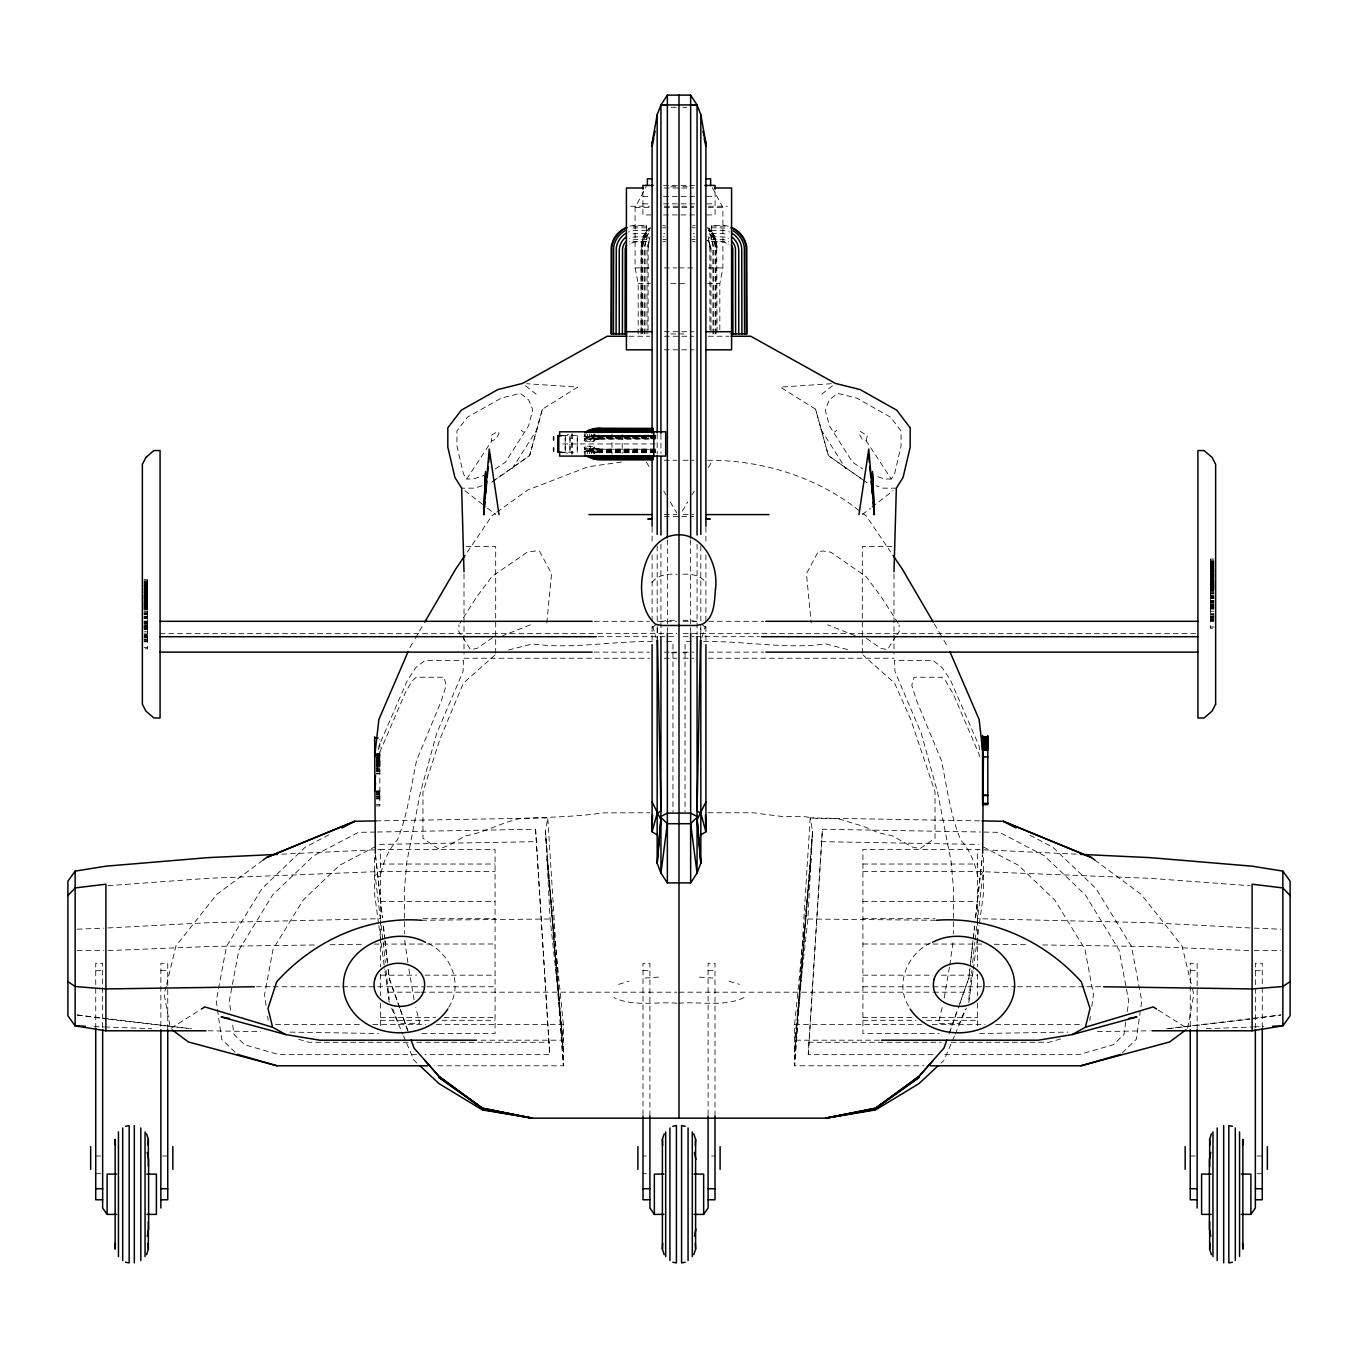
<?xml version="1.0" encoding="UTF-8"?>
<svg xmlns="http://www.w3.org/2000/svg" width="1358" height="1358" viewBox="0 0 1358 1358"><rect width="100%" height="100%" fill="white"/><g stroke="black" fill="none" stroke-linecap="round" stroke-linejoin="round"><path stroke-width="0.75" stroke-dasharray="5 3.75" d="M559.768 452.265L577.252 452.265L577.252 435.612L559.768 435.612M700.524 638.175L700.745 627.651M641.265 247.546A22.882 11.441 90 0 1 649.65 228.551A22.882 11.441 -90 0 0 641.265 247.546L641.163 333.932M648.241 229.519L650.21 227.855A24.682 12.341 90 0 0 642.69 247.292L642.589 333.932M648.156 247.292A24.682 12.341 90 0 1 649.718 238.227A24.682 12.341 -90 0 0 648.156 247.292L648.055 333.932M879.39 1040.194L794.634 1040.194L807.891 918.993L812.542 831.537L810.2 817.906L982.021 820.911M810.2 817.906L794.634 1065.792L924.017 1065.792M932.997 1054.657L808.265 1054.657L822.422 829.246L980.544 832.013M808.265 1054.657L822.422 829.246M972.651 962.618L974.806 942.129M794.634 1024.577L810.981 859.122L794.634 1052.161L812.542 831.537L794.634 1065.792L794.634 1024.577L921.607 1024.577M546.816 622.932L551.552 573.687L539.771 551.688L535.069 550.992L527.142 552.231L491.952 576.556L476.624 597.028L459.87 623.288M968.797 999.42L971.972 970.155M969.714 969.799L968.797 978.779L969.968 968.254M970.647 961.464L972.956 940.653M973.194 938.582L974.586 926.088M975.502 917.753L982.445 855.319M970.206 966.149L973.024 940.89M973.262 938.785L974.671 926.156M975.621 917.736L982.666 854.589M376.879 763.569L378.016 753.622M378.441 749.769L378.882 746.034L407.451 680.222L416.023 667.355L424.952 660.429L463.553 660.429L463.027 671.633L436.631 733.558L420.284 792.936L406.823 862.007L404.565 887.962L404.667 933.948M377.083 769.341L378.882 754.352L405.889 691.46L412.306 680.901L416.261 677.235L444.015 677.235L446.222 685.332L441.146 701.356L416.634 760.378C410.948 786.961 407.723 815.004 397.3 840.025C387.981 850.261 382.82 863.213 380.257 876.674L378.152 876.674L374.621 870.953L380.919 923.304M975.061 940.025L976.826 925.392M977.081 923.304L983.379 871.021L979.848 876.674L977.743 876.674C975.18 863.213 970.019 850.261 960.7 840.025C950.277 815.004 947.052 786.961 941.366 760.378L916.854 701.356L911.778 685.332L913.985 677.235L941.739 677.235L945.694 680.901L953.316 694.125L979.118 754.352L979.576 758.104M968.797 1002.543L973.007 971.31M973.279 969.239L979.169 925.511M979.457 923.423L983.379 894.277L983.379 855.676M1089.812 1020.35L1090.372 1016.395M1091.781 1006.499L1093.462 994.616L1084.923 949.14L1054.843 900.099L1018.466 865.301L982.106 846.306M1125.765 1021.98L1123.983 1034.49L1113.373 1044.726L1078.88 1054.657L941.45 1054.657M1127.242 1011.557L1128.719 1001.135L1119.111 950.023L1085.331 894.922L1044.455 855.829L999.505 832.352L982.649 832.047M949.446 967.151L943.895 999.861M949.751 965.08L953.333 940.296M375.979 820.911L547.8 817.906L545.458 831.537L550.109 918.993L563.366 1040.194L478.61 1040.194M719.825 329.722L719.825 283.483L722.914 267.916L722.914 207.587L711.847 186.742M942.163 1007.534L938.276 1023.355L959.444 1023.355L965.182 1009.249M166.151 986.332L164.182 994.412L170.446 1028.583L199.643 1010.165M166.644 984.312L175.963 945.932L216.805 894.379L263.197 860.038M542.402 409.182L529.637 455.541L490.951 482.735L529.637 455.541L542.402 409.182L577.608 387.132L526.615 383.703M642.317 240.485L642.707 239.144M701.95 637.513L705.345 626.378M949.514 1032.742L957.78 1009.334M958.476 1007.381L968.797 978.116L958.171 1008.077M948.97 1034.049L957.458 1010.08M591.29 435.85L585.06 437.649L584.517 440.841L591.579 441.74L594.515 440.841L595.364 438.634L599.167 438.04L655.252 438.006M584.653 438.023L584.517 440.841M584.11 440.213L586.656 438.227L594.414 437.021A42.353 21.168 0 0 1 600.423 436.801L655.252 436.801M594.923 440.213L594.991 438.889M954.436 1035.984L944.014 1060.259L941.077 1063.008M955.234 1034.117L966.404 1008.094M448.666 1007.33C463.638 984.822 450.873 953.706 427.346 942.995M638.175 333.932L638.175 283.483L635.086 267.916L635.086 207.587L646.153 186.742M409.861 647.596L414.105 640.314M415.175 638.498L423.679 623.933M682.259 511.1L687.708 502.019M692.054 494.753L694.244 491.121M708.384 467.525L712.729 460.26M866.234 440.909L867.304 435.612L860.327 431.488L858.952 433.304L861.974 439.058L866.234 440.909L891.306 479.034L894.566 473.84L901.05 446.154L901.05 430.91L890.559 417.178L856.694 398.115L837.614 393.362L829.348 399.88L825.206 409.844L829.399 425.784L852.552 462.246L862.653 468.917M512.102 468.799L537.055 429.468M584.517 447.037L584.653 449.871L584.517 447.037L589.525 446.018L594.515 447.037L595.704 449.379L600.796 449.888M584.11 447.682L589.525 449.328L594.923 447.682M495.347 468.917L505.448 462.246L528.601 425.784L532.794 409.844L528.652 399.88L520.386 393.362L501.306 398.115L467.441 417.178L456.95 430.91L456.95 446.154L463.434 473.84L466.694 479.034L491.766 440.909L496.026 439.058L499.048 433.304L497.673 431.488L490.696 435.612L491.766 440.909M467.305 552.027L491.952 515.751L495.347 513.307M895.822 636.274L887.487 649.701L880.68 648.275L865.402 637.649M896.891 634.797L899.115 631.759L899.115 624.969M1122.132 1052.976L1136.306 1039.311L1141.755 1000.914L1131.52 946.441L1095.991 888.505L1052.773 847.171L1028.923 834.695M652.095 582.446C657.866 574.74 668.136 573.602 677.065 574.281M584.246 438.634L594.261 436.325A43.388 21.694 0 0 1 600.406 436.105L655.252 436.105M594.566 439.5L596.315 438.889M652.095 627.939L655.897 624.561M494.94 655.031L463.434 683.091L440.026 738.922L422.966 791.884L422.966 838.192L437.887 848.58C448.31 847.307 456.594 840.33 465.896 835.781C484.925 832.522 501.764 822.303 520.742 818.416C548.14 817.176 575.809 816.888 603.19 812.882L649.922 812.763M821.845 394.176L832.437 385.825M834.542 432.014L836.8 430.231M862.313 514.597L870.41 508.299M872.04 507.043L893.106 490.679M497.045 512.085L527.617 490.068L588.116 466.779L623.594 461.737M930.654 942.995C907.127 953.706 894.362 984.822 909.334 1007.33M492.598 637.649L477.32 648.275L470.513 649.701L462.178 636.274M329.077 834.695L305.227 847.171L262.009 888.505L226.48 946.441L216.245 1000.914L221.694 1039.311L235.868 1052.976M375.894 846.306L339.534 865.301L303.157 900.099L273.077 949.14L264.538 994.616L266.219 1006.499M586.826 436.852L584.517 439.585M594.991 439.228L593.344 441.384M743.98 997.604C724.001 1007.246 700.27 1001.338 679 1003.206M530.316 624.85L502.783 635.731M585.739 437.293L594.414 435.765A42.353 21.168 0 0 1 600.423 435.545L655.252 435.545M593.904 439.686L597.843 438.99M486.928 474.451L473.263 479.034L466.694 479.034M481.954 485.74L474.757 488.167L461.652 488.167M508.503 650.007L532.37 643.93C573.11 649.548 613.646 640.603 654.505 641.638M618.654 984.363L628.89 981.223M1060.632 1038.955L1049.106 1042.265L949.819 1042.265M660.939 621.879L667.355 620.317L677.065 620.317M692.444 226.005L695.177 225.377M662.823 241.877L665.556 241.249M585.688 439.041L594.515 439.585M558.783 436.359L568.544 434.543M592.58 435.646L587.895 436.886L587.454 438.685M1252.11 1018.958L1280.815 1015.003M663.349 236.903L664.3 236.784M1166.522 1028.787L1280.781 1014.986M591.511 435.765L655.252 435.154M1168.678 1028.617L1250.022 1019.196M107.978 885.705L208.097 878.32L380.529 871.496L495.076 871.496M645.05 978.049L658.613 977.115M831.385 383.703L780.392 387.132L815.598 409.182L828.363 455.541L867.049 482.735L828.363 455.541L815.598 409.182M599.048 438.6L592.275 439.924L591.579 441.74M597.164 439.058L598.742 438.94M708.078 812.763L753.435 812.797L781.41 816.43L802.391 816.328L818.399 818.738L837.258 818.416L863.756 826.513L878.524 832.793L892.104 835.781L912.814 847.222L920.113 848.58L935.034 838.192L935.034 791.884L910.777 719.604L894.566 683.091L863.06 655.031M107.978 927.938L208.097 922.71L380.529 918.687L380.529 849.514L495.076 849.514L495.076 1033.557L418.705 1033.557M281.7 854.165L380.529 849.514M77.185 929.195L103.836 928.142M107.978 950.6L208.097 946.526L315.345 944.947M599.846 438.566L591.002 439.686L589.525 441.859M598.284 438.99L599.676 438.906M1206.227 1028.702L1253.315 1026.954M1254.164 1026.92L1263.874 1026.563M375.351 832.047L358.495 832.352L313.545 855.829L272.669 894.922L238.889 950.023L229.281 1001.135L230.758 1011.557M377.456 832.013L535.578 829.246L549.735 1054.657L425.003 1054.657M379.527 844.404L537.14 841.654M330.062 944.744L363.706 944.251M374.214 944.082L495.076 943.997M979.576 1033.523L1067.897 1032.114M1097.332 1031.639L1149.903 1030.79M599.15 438.719L655.252 438.566M599.438 438.957L655.252 438.889M421.642 920.283L550.109 918.993M1254.164 950.685L1280.815 950.566M671.242 107.299L677.065 107.299M682.887 107.299L686.758 107.299M663.536 185.452L694.464 185.452M670.784 186.742L679 186.742M683.108 186.742L687.216 186.742M664.283 187.998L693.717 187.998M642.911 196.554L651.161 196.554M663.536 196.554L694.464 196.554M706.839 196.554L715.089 196.554M642.911 203.836L651.161 203.836M663.536 203.836L694.464 203.836M706.839 203.836L715.089 203.836M630.621 206.246L649.548 206.246M664.283 206.246L693.717 206.246M708.452 206.246L727.379 206.246M635.086 207.587L649.718 207.587M664.368 207.587L693.632 207.587M708.282 207.587L722.914 207.587M651.161 214.92L642.911 214.92L642.911 187.302M663.536 214.92L694.464 214.92M706.839 214.92L715.089 214.92L715.089 187.302M646.663 226.005L633.083 226.209A24.682 24.682 0 0 0 629.925 226.82M711.337 226.005L724.917 226.209A24.682 24.682 0 0 1 728.075 226.82M646.663 227.804L633.32 227.974A22.882 22.882 0 0 0 630.401 228.551M662.602 227.804L666.116 227.804M691.884 227.804L695.398 227.804M711.337 227.804L724.68 227.974A22.882 22.882 0 0 1 727.599 228.551M646.663 230.47L633.66 230.639A20.2 20.2 0 0 0 628.584 231.997M711.337 230.47L724.34 230.639A20.2 20.2 0 0 1 729.416 231.997M646.663 233.627L636.291 233.627A17.043 17.043 0 0 0 629.789 234.917M711.337 233.627L721.709 233.627A17.043 17.043 0 0 1 728.211 234.917M646.663 236.784L634.492 236.903A13.869 13.869 0 0 0 629.382 238.635M711.337 236.784L723.508 236.903A13.869 13.869 0 0 1 728.618 238.635M646.663 239.466L634.831 239.568A11.187 11.187 0 0 0 629.501 241.775M662.789 239.466L666.184 239.466M691.816 239.466L695.211 239.466M711.337 239.466L723.169 239.568A11.187 11.187 0 0 1 728.499 241.775M646.663 241.249L635.069 241.351A9.404 9.404 0 0 0 629.671 243.999M711.337 241.249L722.931 241.351A9.404 9.404 0 0 1 728.329 243.999M635.086 267.916L649.718 267.916M664.368 267.916L676.912 267.916M679 267.916L693.632 267.916M708.282 267.916L722.914 267.916M638.175 283.483L650.414 283.483M670.835 283.483L687.165 283.483M707.586 283.483L719.825 283.483M664.283 331.708L693.717 331.708M670.835 333.932L676.963 333.932M679 333.932L687.165 333.932M628.924 336.241L649.684 336.241M664.317 336.241L693.683 336.241M708.316 336.241L729.076 336.241M664.283 349.821L693.717 349.821M655.252 435.409L597.741 435.477L590.357 436.614L589.525 438.566M655.252 435.884L598.284 435.952L592.275 436.886L591.579 438.685M655.252 436.563L598.742 436.597L593.904 437.361L593.344 439.041M655.252 437.293L599.048 437.344L594.736 438.108L594.515 440.841M655.252 437.548L600.474 437.548A39.399 19.708 0 0 0 594.872 437.751L586.826 439.177L585.688 441.384M655.252 438.21L597.181 438.294L589.202 439.381L587.454 441.74M600.677 438.94L655.252 438.94M562.687 443.947L655.252 443.947M655.252 449.006L599.15 449.175M600.609 449.192L655.252 449.328M655.252 449.888L597.181 449.6L589.202 448.513L587.454 446.154M655.252 450.347L600.474 450.347A39.399 19.708 0 0 1 594.872 450.143L586.826 448.717L585.688 446.51M655.252 450.584L599.048 450.55L594.736 449.787L594.515 447.037M655.252 451.331L600.423 451.094A42.353 21.168 0 0 1 594.414 450.873L584.517 448.276M655.252 451.79L600.406 451.79A43.388 21.694 0 0 1 594.261 451.569L584.653 449.617M655.252 451.993L598.284 451.942L592.275 451.009L591.579 449.192M655.252 452.486L600.423 452.35A42.353 21.168 0 0 1 594.414 452.129L586.656 450.924M655.252 452.723L600.474 452.672A39.399 19.708 0 0 1 594.872 452.469M664.249 460.26L676.963 460.26M683.091 460.26L693.751 460.26M707.62 460.26C762.415 459.904 818.263 477.354 860.955 512.085M891.306 479.034L884.737 479.034L874.976 475.758M896.348 488.167L883.243 488.167L876.046 485.74M664.351 514.597L676.912 514.597M683.193 514.597L693.649 514.597M664.249 516.549L693.751 516.549M466.117 546.595L495.687 546.595L495.687 654.013M891.883 546.595L862.313 546.595L862.313 654.013M1213.899 559.072L1210.402 559.072L1210.402 628.228L1213.899 628.228M1210.402 560.243L1213.899 560.277M1210.402 561.329L1213.899 561.278M1210.402 561.567L1213.899 561.516M1210.402 562.059L1213.899 562.059M1210.402 562.772L1213.899 562.772M1210.402 562.908L1213.899 562.908M1210.402 563.485L1213.899 563.621M1210.402 563.74L1213.899 563.74M1210.402 564.317L1213.899 564.453M1213.899 564.69L1210.402 564.775L1213.899 564.945M1210.402 565.149L1213.899 565.234M1210.402 565.624L1213.899 565.641L1210.402 565.845M1213.899 566.116L1210.402 566.116L1213.899 566.371M1210.402 566.761L1213.899 566.761M1210.402 568.153L1213.899 568.153M1210.402 568.629L1213.899 568.527M1210.402 569.257L1213.899 569.257M1210.402 569.409L1213.899 569.409M1210.402 570.02L1213.899 570.02M1210.402 570.394L1213.899 570.394M1210.402 570.937L1213.899 570.886M1210.402 571.192L1213.899 571.294M1210.402 571.531L1213.899 571.328M1210.402 572.397L1213.899 572.397M1210.402 573.093L1213.899 573.093M1210.402 573.365L1213.899 573.483L1210.402 573.585M1210.402 574.128L1213.899 574.128M682.887 574.281C691.239 573.602 700.558 575.385 705.905 582.446M1210.402 574.383L1213.899 574.383M1210.402 574.638L1213.899 574.638M1210.402 574.757L1213.899 574.757M1210.402 575.011L1213.899 575.181M1210.402 575.537L1213.899 575.537M1210.402 575.724L1213.899 575.656M1210.402 575.996L1213.899 575.996M1210.402 576.403L1213.899 576.403M1210.402 576.556L1213.899 576.556M1210.402 576.878L1213.899 576.878M1210.402 577.439L1213.899 577.439M1210.402 577.693L1213.899 577.693M1210.402 577.965L1213.899 577.965M1213.899 578.253L1210.402 578.338L1213.899 578.542M1210.402 579.17L1213.899 579.17M144.101 579.645L147.598 579.645L147.598 648.801L144.101 648.801M1210.402 579.662L1213.899 579.662M1210.402 579.951L1213.899 579.951M1210.402 580.206L1213.899 580.206M1210.402 580.528L1213.899 580.528M144.101 580.817L147.598 580.851M1210.402 581.19L1213.899 581.19M1210.402 581.411L1213.899 581.411M1210.402 581.716L1213.899 581.699M144.101 581.852L147.598 581.903M1210.402 581.937L1213.899 581.937M144.101 582.107L147.598 582.141M1210.402 582.31L1213.899 582.31M1210.402 582.446L1213.899 582.446M144.101 582.633L147.598 582.633M1210.402 582.735L1213.899 582.701M1210.402 583.108L1213.899 583.108M144.101 583.346L147.598 583.346M1210.402 583.38L1213.899 583.38M144.101 583.482L147.598 583.482M1210.402 583.668L1213.899 583.668M1210.402 583.94L1213.899 583.94M144.101 584.195L147.598 584.313M1210.402 584.296L1213.899 584.144M1210.402 584.517L1213.899 584.517L1210.402 584.874M144.101 584.891L147.598 585.026M1210.402 585.026L1213.899 585.026M144.101 585.349L147.598 585.264M1210.402 585.315L1213.899 585.298M144.101 585.722L147.598 585.519M1210.402 585.621L1213.899 585.671M144.101 585.807L147.598 585.841M1210.402 586.011L1213.899 585.909M147.598 586.164L144.101 586.232L147.598 586.418M1210.402 586.198L1213.899 586.215M1210.402 586.571L1213.899 586.571M147.598 586.69L144.101 586.826L147.598 586.945M1210.402 586.826L1213.899 586.741M1210.402 587.046L1213.899 587.046M144.101 587.318L147.598 587.335M1210.402 587.301L1213.899 587.301M1210.402 587.454L1213.899 587.691M1210.402 587.963L1213.899 587.963M144.101 588.082L147.598 588.269M1210.402 588.404L1213.899 588.404M144.101 588.727L147.598 588.727M1210.402 588.642L1213.899 588.642M144.101 589.1L147.598 589.1M1210.402 588.965L1213.899 588.965M144.101 589.202L147.598 589.151M1210.402 589.304L1213.899 589.304M1210.402 589.44L1213.899 589.44M144.101 589.83L147.598 589.83M144.101 589.983L147.598 589.983M144.101 590.594L147.598 590.594M1210.402 590.713L1213.899 590.713M144.101 590.968L147.598 590.968M1210.402 590.849L1213.899 590.849M144.101 591.46L147.598 591.511M144.101 591.901L147.598 591.698M1210.402 591.867L1213.899 591.867M144.101 592.122L147.598 592.122M144.101 592.512L147.598 592.411M147.598 592.784L144.101 592.784L147.598 592.988M1210.402 593.056L1213.899 592.852M1210.402 593.242L1213.899 593.242M144.101 593.667L147.598 593.667M144.101 593.938L147.598 594.159M1210.402 594.125L1213.899 593.955M144.101 594.702L147.598 594.702M144.101 594.957L147.598 594.957M144.101 595.33L147.598 595.211M144.101 595.585L147.598 595.585M144.101 595.755L147.598 595.755M1210.402 595.755L1213.899 595.755M144.101 596.111L147.598 596.111M1210.402 596.111L1213.899 596.111M144.101 596.298L147.598 596.23M144.101 596.569L147.598 596.569M1210.402 596.552L1213.899 596.722M144.101 596.977L147.598 596.977M1210.402 597.011L1213.899 597.011L1210.402 597.265M144.101 597.13L147.598 597.13M144.101 597.452L147.598 597.503M1210.402 597.605L1213.899 597.605M1210.402 597.69L1213.899 597.893M144.101 598.029L147.598 598.029M1210.402 597.91L1213.899 598.165M144.101 598.267L147.598 598.267M1210.402 598.318L1213.899 598.267M144.101 598.538L147.598 598.538M144.101 598.929L147.598 598.827M144.101 599.133L147.598 599.099M144.101 599.744L147.598 599.744M144.101 600.236L147.598 600.236M144.101 600.525L147.598 600.525M1210.402 600.592L1213.899 600.559M144.101 600.779L147.598 600.779M144.101 601.136L147.598 601.102M1210.402 601.085L1213.899 601.085M1210.402 601.492L1213.899 601.39M144.101 601.764L147.598 601.764M144.101 602.001L147.598 601.984M144.101 602.29L147.598 602.29M1210.402 602.256L1213.899 602.256M144.101 602.511L147.598 602.511M1210.402 602.579L1213.899 602.68M144.101 602.901L147.598 602.901M144.101 603.02L147.598 603.02M1210.402 603.258L1213.899 603.156M144.101 603.461L147.598 603.325M144.101 603.699L147.598 603.699M144.101 603.954L147.598 603.954M144.101 604.242L147.598 604.242M1210.402 604.191L1213.899 604.191M144.101 604.514L147.598 604.514M144.101 604.717L147.598 604.87M144.101 605.227L147.598 605.091M1210.402 604.972L1213.899 604.972M144.101 605.447L147.598 605.447M1210.402 605.498L1213.899 605.295M144.101 605.617L147.598 605.617M1210.402 605.821L1213.899 605.821M144.101 605.923L147.598 606.109M1210.402 605.906L1213.899 605.906M144.101 606.194L147.598 606.194M144.101 606.483L147.598 606.585M144.101 606.72L147.598 606.805M1210.402 606.686L1213.899 606.89M144.101 607.145L147.598 607.145M144.101 607.315L147.598 607.399M1210.402 607.247L1213.899 607.518M144.101 607.62L147.598 607.62M1210.402 607.637L1213.899 607.705M144.101 608.044L147.598 607.892M144.101 608.265L147.598 608.265M144.101 608.537L147.598 608.537M1210.402 608.418L1213.899 608.418M144.101 608.978L147.598 608.978M1210.402 609.097L1213.899 609.097M144.101 609.216L147.598 609.216M144.101 609.538L147.598 609.538M144.101 609.878L147.598 610.014M144.101 611.287L147.598 611.423M1210.402 611.253L1213.899 611.253M144.101 612.441L147.598 612.441M144.101 613.426L147.598 613.426M1210.402 613.307L1213.899 613.443M144.101 613.646L147.598 613.646M144.101 613.833L147.598 613.833M144.101 614.529L147.598 614.529M1210.402 614.359L1213.899 614.359M144.101 614.699L147.598 614.699M1210.402 614.614L1213.899 614.614M1210.402 615.836L1213.899 615.734M144.101 616.328L147.598 616.328M1210.402 616.43L1213.899 616.43M144.101 616.702L147.598 616.685M1210.402 616.702L1213.899 616.702M144.101 617.126L147.598 617.126M1210.402 616.973L1213.899 616.973M144.101 617.296L147.598 617.296M1210.402 617.381L1213.899 617.381M144.101 617.601L147.598 617.601L144.101 617.839M144.101 618.179L147.598 618.196M144.101 618.45L147.598 618.892M1210.402 618.756L1213.899 618.756M1210.402 619.112L1213.899 619.112M1210.402 619.978L1213.899 619.978M682.887 620.317L690.645 620.317L697.061 621.879M1210.402 620.844L1213.899 620.844M144.101 621.183L147.598 621.132M594.278 621.319L649.345 621.319M657.815 621.319L676.878 621.319M683.244 621.319L700.185 621.319M708.655 621.319L763.722 621.319M1210.402 621.2L1213.899 621.2M144.101 621.658L147.598 621.658M144.101 621.93L147.598 621.93L144.101 622.066M144.101 623.254L147.598 623.22M144.101 623.729L147.598 623.848M144.101 624.765L147.598 624.765M144.101 625.563L147.598 625.563M144.101 625.868L147.598 625.868M144.101 626.089L147.598 626.089M144.101 626.394L147.598 626.394M144.101 626.479L147.598 626.479M1210.402 626.972L1213.899 626.972M144.101 627.26L147.598 627.26M144.101 627.464L147.598 627.464M144.101 627.82L147.598 627.82M144.101 628.092L147.598 628.092M144.101 628.279L147.598 628.211M144.101 629.009L147.598 629.009M144.101 629.671L147.598 629.671M144.101 631.826L147.598 631.826M160.074 633.643L676.878 633.643M683.244 633.643L1195.804 633.643M144.101 633.88L147.598 634.016M144.101 634.933L147.598 634.933M144.101 635.188L147.598 635.188M598.522 636.698L657.815 636.698M659.937 636.698L676.878 636.698M683.244 636.698L693.819 636.698M695.941 636.698L759.478 636.698M144.101 637.004L147.598 637.004M144.101 637.275L147.598 637.275M144.101 637.547L147.598 637.547M144.101 637.971L147.598 637.971M144.101 639.329L147.598 639.329M144.101 639.686L147.598 639.686M144.101 640.569L147.598 640.569M144.101 641.417L147.598 641.417M666.812 641.638L672.957 641.638L672.957 811.948M691.188 641.638L685.043 641.638L685.043 811.948M703.495 641.638C744.354 640.603 784.89 649.548 825.63 643.93L849.497 650.007M144.101 641.774L147.598 641.774M144.101 647.545L147.598 647.545M594.278 652.129L649.345 652.129M664.181 652.129L676.878 652.129M683.244 652.129L693.819 652.129M708.655 652.129L763.722 652.129M671.242 652.774L677.065 652.774M682.887 652.774L686.758 652.774M464.012 658.223L649.684 658.223M664.317 658.223L676.912 658.223M683.193 658.223L693.683 658.223M708.316 658.223L893.988 658.223M376.37 753.724L379.85 753.724M376.37 754.131L379.85 754.284M376.37 754.607L379.85 754.607M376.37 754.658L379.85 754.658M376.37 755.184L379.85 755.184M376.37 755.421L379.85 755.421M376.37 755.693L379.85 755.693M376.37 755.982L379.85 755.982L376.37 756.287M376.37 756.898L379.85 756.898M376.37 757.391L379.85 757.391M376.37 757.679L379.85 757.679M376.37 757.934L379.85 757.934M376.37 758.256L379.85 758.256M376.37 758.918L379.85 759.139M376.37 759.445L379.85 759.445M376.37 759.682L379.85 759.682M376.37 760.056L379.85 760.056M376.37 760.48L379.85 760.446M376.37 760.853L379.85 760.616M376.37 761.108L379.85 761.108M376.37 761.397L379.85 761.397M376.37 761.668L379.85 761.668M376.37 761.872L379.85 761.991L376.37 762.245M376.37 762.381L379.85 762.381M376.37 762.772L379.85 762.772M376.37 763.026L379.85 763.077M376.37 763.196L379.85 763.349M376.37 763.637L379.85 763.637M376.37 763.875L379.85 763.96M376.37 764.299L379.85 764.469M376.37 764.554L379.85 764.775M376.37 765.046L379.85 765.046M376.37 765.199L379.85 765.199M376.37 765.42L379.85 765.42M376.37 765.691L379.85 765.691M376.37 766.133L379.85 766.133M376.37 766.37L379.85 766.37M376.37 766.693L379.85 766.693M376.37 769.596L379.85 769.596M376.37 770.58L379.85 770.58M376.37 770.988L379.85 770.988M376.37 771.853L379.85 771.684M376.37 773.483L379.85 773.483M376.37 773.839L379.85 773.856M376.37 791.035L379.85 791.035M376.37 791.171L379.85 791.171M376.37 792.087L379.85 792.087M376.37 792.342L379.85 792.342M376.37 793.479L379.85 793.479M376.37 794.158L379.85 794.158M376.37 794.43L379.85 794.43M376.37 794.702L379.85 794.702M376.37 795.126L379.85 795.126M376.37 796.484L379.85 796.484M376.37 796.84L379.85 796.84M376.37 797.723L379.85 797.74M376.37 798.572L379.85 798.572M376.37 798.928L379.85 798.928M376.37 804.7L379.85 804.7M376.37 805.956L379.85 805.956L379.85 739.261M1076.3 854.165L977.471 849.514L862.924 849.514L862.924 1033.557L939.295 1033.557M380.529 864.028L495.076 864.028M862.924 864.028L977.471 864.028M862.924 871.496L977.471 871.496L1149.903 878.32L1250.022 885.705M380.529 901.61L495.076 901.61M862.924 901.61L977.471 901.61M422.949 918.687L495.076 918.687M862.924 918.687L935.051 918.687M862.924 943.997L983.786 944.082M95.739 970.681L102.648 970.681M160.855 970.681L167.747 970.681M642.996 970.681L649.905 970.681M708.095 970.681L715.004 970.681M1190.253 970.681L1197.145 970.681M1255.352 970.681L1262.261 970.681M380.529 975.18L416.583 975.18M425.071 975.18L495.076 975.18M862.924 975.18L932.929 975.18M941.417 975.18L977.471 975.18M256.458 986.757L271.176 986.757M273.281 986.757L340.569 986.757M342.674 986.757L425.071 986.757M427.193 986.757L495.076 986.757M862.924 986.757L930.807 986.757M932.929 986.757L1015.326 986.757M1017.431 986.757L1084.719 986.757M1086.824 986.757L1101.542 986.757M388.422 992.189L420.233 992.189M420.827 992.189L676.878 992.189M679 992.189L932.946 992.189M933.523 992.189L969.578 992.189M676.946 1003.206C656.338 1001.474 633.337 1007.042 614.02 997.604M380.529 1017.532L435.68 1017.532M444.168 1017.532L495.076 1017.532M862.924 1017.532L913.832 1017.532M922.32 1017.532L977.471 1017.532M380.529 1020.316L431.437 1020.316M442.046 1020.316L495.076 1020.316M862.924 1020.316L915.954 1020.316M926.563 1020.316L977.471 1020.316M275.555 1024.577L362.314 1024.577M372.907 1024.577L425.801 1024.577M436.393 1024.577L563.366 1024.577L563.366 1065.792L433.983 1065.792M932.199 1024.577L985.093 1024.577M995.686 1024.577L1082.445 1024.577M408.181 1042.265L308.894 1042.265L297.368 1038.955M416.634 1042.265L549.735 1042.265M808.265 1042.265L941.366 1042.265M416.55 1054.657L279.12 1054.657L244.627 1044.726L234.017 1034.49L232.235 1021.98M95.739 1155.997L100.916 1155.997M162.57 1155.997L167.747 1155.997M642.996 1155.997L646.442 1155.997M711.558 1155.997L715.004 1155.997M1190.253 1155.997L1195.43 1155.997M1257.084 1155.997L1262.261 1155.997M95.739 1173.668L100.916 1173.668M642.996 1173.668L646.442 1173.668M1257.084 1173.668L1262.261 1173.668M77.185 950.566L103.836 950.685M807.891 918.993L936.358 920.283M600.796 449.328L594.991 448.649L593.344 446.51M600.745 451.331L594.329 450.686L593.344 448.836M600.609 452.486L591.002 451.501L589.525 449.328M600.542 452.723L591.511 452.129M994.294 944.251L1027.938 944.744M1042.655 944.947L1149.903 946.526L1250.022 950.6M208.097 1030.79L260.668 1031.639M290.103 1032.114L378.424 1033.523M820.86 841.654L978.473 844.404M599.676 448.989L591.002 448.208L589.525 446.018M94.126 1026.563L103.836 1026.92M104.685 1026.954L151.773 1028.702M1254.164 928.142L1280.815 929.195M1250.022 927.938L1149.903 922.71L977.471 918.687L977.471 849.514M597.164 448.819L598.742 448.955M699.387 977.115L712.95 978.049M597.843 448.904L592.275 447.953L591.579 446.154M107.978 1019.196L189.322 1028.617M77.219 1014.986L191.478 1028.787M693.7 236.784L694.651 236.903M77.185 1015.003L105.89 1018.958M596.196 448.734L593.904 448.191M592.58 452.231L584.246 449.243M562.687 452.248L568.544 453.351M591.29 452.044L587.895 450.992L587.454 449.192M662.823 225.377L665.556 226.005M692.444 241.249L695.177 241.877M729.11 981.223L739.346 984.363M855.217 635.731L827.684 624.85M585.739 450.584L586.826 451.043L585.688 448.836M1158.357 1010.165L1187.554 1028.583L1193.818 994.412L1191.849 986.332M862.653 513.307L866.048 515.751L890.695 552.027M1094.803 860.038L1141.195 894.379L1182.037 945.932L1191.356 984.312M464.894 490.679L485.96 507.043M487.59 508.299L495.687 514.597M525.563 385.825L536.155 394.176M521.2 430.231L523.458 432.014M715.411 333.932L715.31 247.292A24.682 12.341 90 0 0 707.79 227.855L709.759 229.519M702.103 624.561L705.905 627.939M416.923 1063.008L413.986 1060.259L403.564 1035.984M461.109 634.797L458.885 631.759L458.885 624.969M820.945 429.468L845.898 468.799M646.357 462.076L649.616 467.525M663.756 491.121L665.946 494.753M670.292 502.019L676.827 512.917M898.13 623.288L881.376 597.028L866.048 576.556L830.858 552.231L822.931 550.992L818.229 551.688L806.448 573.687L811.184 622.932M934.321 623.933L942.825 638.498M943.895 640.314L948.139 647.596M391.596 1008.094L402.766 1034.117M392.818 1009.249L398.556 1023.355L419.724 1023.355L415.837 1007.534M399.829 1008.077L389.203 978.116L388.286 969.799M400.542 1010.08L409.03 1034.049M399.524 1007.381L389.203 978.779L388.032 968.254M400.22 1009.334L408.486 1032.742M652.655 626.378L656.05 637.513M715.293 239.144L715.683 240.485M414.105 999.861L408.554 967.151M404.667 940.296L408.249 965.08M267.628 1016.395L268.188 1020.35M378.543 923.423L374.621 894.277L374.621 855.676M378.831 925.511L384.721 969.239M384.993 971.31L389.203 1002.543M381.174 925.392L382.939 940.025M383.194 942.129L385.349 962.618M979.559 749.769L979.118 746.034L950.549 680.222L941.977 667.355L933.048 660.429L894.447 660.429L894.973 671.633L921.369 733.558L937.716 792.936L951.177 862.007L953.435 887.962L953.333 933.948M375.555 855.319L382.498 917.753M383.414 926.088L384.806 938.582M385.044 940.653L387.353 961.464M375.334 854.589L382.379 917.736M383.329 926.156L384.738 938.785M384.976 940.89L387.794 966.149M386.028 970.155L389.203 999.42M563.366 1024.577L547.019 859.122L563.366 1052.161L545.458 831.537L563.366 1065.792L547.8 817.906M535.578 829.246L549.735 1054.657M716.956 247.903A20.2 10.1 90 0 0 708.265 230.639A20.2 10.1 -90 0 1 716.956 247.903L717.058 250.432M716.735 247.546A22.882 11.441 -90 0 0 708.35 228.551A22.882 11.441 90 0 1 716.735 247.546L717.058 333.932M710.947 249.142A11.187 5.602 -90 0 0 707.535 240.315A11.187 5.602 90 0 1 710.947 249.142L711.015 333.932M709.844 247.292A24.682 12.341 -90 0 0 708.282 238.227A24.682 12.341 90 0 1 709.844 247.292L709.945 333.932M657.255 627.651L657.476 638.175M1262.261 1027.548L1262.261 963.297L1255.352 963.297L1255.352 1027.548M1197.145 1029.653L1197.145 963.297L1190.253 963.297L1190.253 1029.653M977.471 920.3L977.471 966.862M977.471 974.297L977.471 995.703M977.471 1003.172L977.471 1027.887M893.988 573.976L893.988 654.013M716.022 333.932L716.022 250.551A17.043 8.521 -90 0 0 707.501 233.627M715.004 1115.987L715.004 963.297L708.095 963.297L708.095 1115.987M713.901 333.932L713.833 248.769A13.869 6.943 90 0 0 707.857 236.903M713.001 333.932L712.882 247.207A25.31 12.646 -90 0 0 708.027 230.554M705.905 527.396L705.905 543.268M705.905 554.93L705.905 622.422M705.905 626.632L705.905 643.556M700.83 545.933L700.83 626.378M700.83 627.651L700.83 641.214M697.061 544.252L697.061 634.559M690.645 539.958L690.645 631.555M667.355 539.958L667.355 631.555M660.939 434.373L660.939 453.385M660.939 544.252L660.939 634.559M657.17 433.915L657.17 453.878M657.17 545.933L657.17 626.378M657.17 627.651L657.17 641.214M652.095 527.396L652.095 543.268M652.095 554.93L652.095 622.422M652.095 626.632L652.095 643.556M649.905 1115.987L649.905 963.297L642.996 963.297L642.996 1115.987M646.985 333.932L647.053 249.142A11.187 5.602 90 0 1 650.465 240.315M644.999 333.932L645.118 247.207A25.31 12.646 90 0 1 649.973 230.554M644.099 333.932L644.167 248.769A13.869 6.943 -90 0 1 650.143 236.903M641.978 333.932L641.978 250.551A17.043 8.521 90 0 1 650.499 233.627M640.942 333.932L641.044 247.903A20.2 10.1 -90 0 1 649.735 230.639M622.185 434.526L622.185 453.368M611.983 433.813L611.983 454.081M594.923 434.153L594.923 436.478L584.11 436.478L584.11 434.034M594.923 453.742L594.923 451.399L584.11 451.399L584.11 453.861M594.515 434.153L594.515 436.478M594.515 451.399L594.515 453.742M593.344 434.136L593.344 436.478M593.344 451.399L593.344 453.759M591.579 434.119L591.579 436.478M591.579 451.399L591.579 453.776M589.525 434.085L589.525 436.478M589.525 451.399L589.525 453.793M587.454 434.068L587.454 436.478M587.454 451.399L587.454 453.827M585.688 434.051L585.688 436.478M585.688 451.399L585.688 453.844M584.517 434.034L584.517 436.478M584.517 451.399L584.517 453.861M577.252 435.612L577.252 452.265M572.448 433.813L572.448 454.081M571.565 433.83L571.565 454.064M464.012 573.976L464.012 654.013M380.529 920.3L380.529 966.862M380.529 974.297L380.529 995.703M380.529 1003.172L380.529 1027.887M167.747 1029.653L167.747 963.297L160.855 963.297L160.855 1029.653M102.648 1027.548L102.648 963.297L95.739 963.297L95.739 1027.548M594.872 435.409A39.399 19.708 0 0 1 600.474 435.205M663.689 233.78A17.043 8.521 90 0 1 664.792 233.627M693.208 233.627A17.043 8.521 -90 0 1 694.311 233.78M707.79 227.855A24.682 12.341 -90 0 1 715.31 247.292M642.69 247.292A24.682 12.341 -90 0 1 650.21 227.855M728.227 226.226A25.31 25.31 0 0 0 725.002 225.581L711.337 225.377L711.337 241.877L722.846 241.962A8.776 8.776 0 0 1 727.888 244.44M629.773 226.226A25.31 25.31 0 0 1 632.998 225.581L646.663 225.377L646.663 241.877L635.154 241.962A8.776 8.776 0 0 0 630.112 244.44M565.217 435.612L565.217 452.265L565.217 435.612M569.987 435.612L569.987 452.265L569.987 435.612M1213.899 567.508L1210.402 567.508L1213.899 567.695M1213.899 571.837L1210.402 571.837L1213.899 571.939M147.598 622.728L144.101 622.728L147.598 622.83M147.598 636.308L144.101 636.308L147.598 636.41M379.85 767.032L376.37 767.032L379.85 767.168M379.85 768.441L376.37 768.441L379.85 768.577"/><path stroke-width="1.5" d="M561.584 452.265L557.951 452.265L557.951 435.612L561.584 435.612M700.49 640.28L697.061 810.93L700.83 813.204L705.905 831.809L700.83 834.847M652.536 814.868L652.095 831.809L657.17 834.847M485.451 473.586L483.686 514.597L484.874 502.036M115.413 1243.334L115.141 1249.156L115.141 1139.328L115.413 1145.15M148.073 1145.15L148.345 1139.328L146.562 1133.794M664.198 1254.69L662.398 1249.156L662.67 1243.334M695.33 1145.15L695.602 1139.328L693.802 1133.794M1211.438 1254.69L1209.655 1249.156L1209.927 1243.334M1242.587 1145.15L1242.859 1139.328L1242.859 1249.156L1242.587 1243.334M485.655 493.684L486.86 481.139M487.25 476.947L488.235 466.49M488.642 462.314L489.236 456.05M982.683 853.248L983.379 757.068L979.118 719.451L949.819 651.484M374.621 757.068L378.882 719.451L408.181 651.484M374.621 783.447L375.521 775.486M374.621 791.12L375.521 783.21M660.939 636.579L660.939 873.075L657.17 863.247L660.939 817.312L667.355 823.712L660.939 873.075L667.355 882.887L690.645 882.887L697.061 873.075L700.83 863.247L700.83 640.297M858.952 514.597L868.764 449.057L874.314 514.597L872.464 471.532M652.095 433.185L652.095 143.15L657.17 114.751L660.939 104.939L667.355 95.111L690.645 95.111L697.061 104.939L700.83 114.751L705.905 143.15L705.905 526.327M147.224 1236.136L148.616 1228.956L148.616 1159.528L147.224 1152.365M694.481 1236.136L695.873 1228.956M1210.776 1152.365L1209.384 1159.528L1209.384 1228.956L1210.776 1236.136M652.095 146.358L653.792 138.669M881.512 1040.194L1038.31 1040.194L1072.124 1034.592L1085.398 1027.242L1090.033 1008.468L1081.324 981.834C1045.151 941.535 990.984 915.954 936.358 920.283M652.095 143.15L655.133 131.217M146.562 1254.69L148.345 1249.156L148.345 1221.708M662.398 1249.156L662.398 1139.328L664.198 1133.794M693.802 1254.69L695.602 1249.156L695.602 1139.328M1209.655 1166.794L1209.655 1139.328L1211.438 1133.794M946.849 1040.041L944.014 1048.02L919.026 1076.283L875.57 1108.179L825.749 1118.177L532.251 1118.177L482.429 1109.927L438.974 1083.582L419.877 1065.741M705.905 801.967L697.061 819.842L700.83 863.247L697.061 817.312L690.645 823.712L667.355 823.712M424.731 622.1L455.558 569.308L464.945 555.49M694.074 1214.391L703.648 1214.391L708.095 1207.992L708.095 1115.987M1241.331 1214.391L1250.888 1214.391L1255.352 1207.992L1255.352 1029.653M277.49 854.369L208.097 857.628L105.89 866.183L75.148 871.123L67.9 881.189L67.9 1015.801L75.148 1025.85L105.89 1030.79L206.009 1030.79M932.912 1060.666L919.026 1076.47L875.57 1108.23L825.749 1118.177L875.57 1109.927L919.026 1083.582L938.123 1065.741M447.868 1009.011C423.662 1044.93 359.463 1039.498 345.187 997.349C332.557 953.435 389.406 922.761 425.427 942.316M67.9 895.55L75.148 887.928L105.89 884.194L105.89 1030.79M584.653 432.591L590.781 429.586M585.06 432.625L587.827 430.639M586.198 432.727L594.872 429.213A39.399 39.399 0 0 1 600.474 428.805L653.147 428.805M1185.924 1029.805L1169.628 1041.976L1080.985 1065.792L930.383 1065.792M263.197 860.038L266.507 857.577L354.761 821.284L375.979 820.911M588.438 432.302L598.878 429.468L653.147 429.434M590.357 432.591L599.15 430.197L653.147 430.163M875.57 1108.467L919.026 1077.454L875.57 1108.467L825.749 1118.177L875.57 1109.401M1290.1 981.579L1282.852 986.519L1252.11 988.947L1103.647 986.757M201.357 1009.079L204.786 1006.906L272.602 1027.242L285.876 1034.592L319.69 1040.194L476.488 1040.194M592.801 432.489L599.438 430.91L653.147 430.876M660.939 816.481L667.355 813.102L690.645 813.102L697.061 816.481M341.927 827.99L354.761 821.284L266.507 857.577M594.855 432.523L600.745 431.505L653.164 431.505M932.573 942.316C968.594 922.761 1025.443 953.435 1012.813 997.349C998.537 1039.498 934.338 1044.93 910.132 1009.011M588.914 429.977L594.414 428.839A42.353 42.353 0 0 1 600.423 428.398M1085.398 1027.242L1153.214 1006.906L1156.643 1009.079M1080.985 1065.792L1120.723 1054.351M1072.124 1034.592L1136.85 1016.938L1128.498 1018.466M596.909 432.37L653.164 431.912M825.749 1118.177L875.57 1108.858M125.564 1126.257L129.163 1125.595L129.163 1262.889L125.564 1262.244M672.821 1126.257L676.42 1125.595L676.42 1262.889L672.821 1262.244M685.179 1262.244L681.58 1262.889L681.58 1125.595L685.179 1126.257M1232.436 1262.244L1228.837 1262.889L1228.837 1125.595L1232.436 1126.257M592.326 429.043L594.261 428.704A43.388 43.388 0 0 1 600.406 428.245L653.147 428.398M651.755 518.45L647.817 519.079L651.721 518.756M1151.991 1030.79L1252.11 1030.79L1282.852 1025.85L1290.1 1015.801L1290.1 881.189L1282.852 871.123L1252.11 866.183L1149.903 857.628L1080.51 854.369M1272.616 1026.241L1282.852 1025.85L1282.852 871.123M667.355 104.753L660.939 104.939L660.939 433.321M421.642 920.283C367.016 915.954 312.849 941.535 276.676 981.834L267.967 1008.468L272.602 1027.242M667.355 104.939L660.939 104.939L697.061 104.939L697.061 535.018M690.645 104.939L697.061 104.939L690.645 104.753M652.044 178.815L647.376 178.815L647.376 185.452M705.956 178.815L710.624 178.815L710.624 185.452M653.215 185.452L642.911 185.452L642.911 189.152M704.785 185.452L715.089 185.452L715.089 189.152M643.234 187.998L626.411 187.998L626.411 349.821L651.653 349.821M714.766 187.998L731.589 187.998L731.589 349.821L706.347 349.821M626.411 331.708L651.653 331.708M706.347 331.708L731.589 331.708M626.87 333.932L610.998 333.932L611.219 247.207A25.31 25.31 0 0 1 626.649 227.278M731.13 333.932L747.002 333.932L746.781 247.207A25.31 25.31 0 0 0 731.351 227.278M626.921 336.241L607.23 336.241L522.524 383.431L497.894 389.559L461.33 410.15L447.817 427.821L447.817 447.206L454.913 477.405L461.652 488.167L464.012 571.871M731.079 336.241L750.77 336.241L835.476 383.431L860.106 389.559L896.67 410.15L910.183 427.821L910.183 447.206L903.087 477.405L896.348 488.167L893.988 571.871M653.164 456.39L595.483 455.626M653.147 457.001L600.677 457.001L593.446 455.745M653.147 457.731L599.15 457.697L591.002 455.762M653.147 458.461L598.878 458.41L588.438 455.575M653.147 459.072L600.474 459.072A39.399 39.399 0 0 1 594.872 458.664L586.826 455.813M653.147 459.496L600.423 459.496A42.353 42.353 0 0 1 594.414 459.055L585.06 455.269M653.147 459.632L600.406 459.632A43.388 43.388 0 0 1 594.261 459.191L584.653 455.303M588.88 514.597L651.789 514.597M706.211 514.597L769.12 514.597M160.074 621.319L592.156 621.319M765.844 621.319L1197.926 621.319M160.074 636.698L596.4 636.698M761.6 636.698L1197.926 636.698M160.074 652.129L592.156 652.129M765.844 652.129L1197.926 652.129M982.581 736.698L987.809 736.664M982.581 737.7L987.809 737.75M374.621 737.971L378.101 738.005M982.581 737.988L987.809 737.988M982.581 738.48L987.809 738.48M982.581 739.193L987.809 739.329M982.581 739.906L987.809 739.906M982.581 740.059L987.809 740.042M982.581 740.738L987.809 740.738M982.581 740.874L987.809 740.874M982.581 741.112L987.809 741.196M982.581 742.045L987.809 742.164L982.581 742.266M982.581 742.639L987.809 742.537M982.581 742.792L987.809 742.792M982.581 743.182L987.809 743.182M982.581 743.929L987.809 743.929M982.581 744.574L987.809 744.574M982.581 745.831L987.809 745.678M982.581 746.442L987.809 746.442M982.581 746.815L987.809 746.815M982.581 747.307L987.809 747.545M982.581 747.715L987.809 747.749M982.581 747.969L987.809 747.969M982.581 748.258L987.809 748.36M982.581 748.665L987.809 748.631M982.581 748.818L987.809 748.835M982.581 749.514L987.809 749.514M982.581 749.786L987.809 749.786L982.581 750.006M982.581 756.949L987.809 756.949M982.581 795.177L987.809 795.177M982.581 795.533L987.809 795.533M982.581 803.393L987.809 803.393M254.353 986.757L105.89 988.947L75.148 986.519L67.9 981.579M172.076 1029.805L188.372 1041.976L277.015 1065.792L427.617 1065.792M116.669 1174.11L107.112 1174.11L107.112 1214.391L116.669 1214.391M146.834 1174.11L156.391 1174.11L156.391 1214.391L146.834 1214.391M663.926 1174.11L654.352 1174.11L654.352 1214.391L663.926 1214.391M694.074 1174.11L703.648 1174.11L703.648 1214.391M1211.166 1174.11L1201.609 1174.11L1201.609 1214.391L1211.166 1214.391M1241.331 1174.11L1250.888 1174.11L1250.888 1214.391M95.739 1188.725L102.648 1188.725M160.855 1188.725L167.747 1188.725M642.996 1188.725L649.905 1188.725M708.095 1188.725L715.004 1188.725M1190.253 1188.725L1197.145 1188.725M1255.352 1188.725L1262.261 1188.725M102.648 1199.776L95.739 1199.776L95.739 1028.566M160.855 1199.776L167.747 1199.776L167.747 1029.653M649.905 1199.776L642.996 1199.776L642.996 1115.987M708.095 1199.776L715.004 1199.776L715.004 1115.987M1197.145 1199.776L1190.253 1199.776L1190.253 1029.653M1255.352 1199.776L1262.261 1199.776L1262.261 1028.566M982.021 820.911L1003.239 821.284L1091.493 857.577L1094.803 860.038M600.796 455.965L598.301 455.796M85.384 1026.241L75.148 1025.85L75.148 871.123M706.279 518.756L710.183 519.079L706.245 518.45M482.429 1109.401L532.251 1118.177L482.429 1108.179L438.974 1077.454L482.429 1108.467L532.251 1118.177L482.429 1108.858M229.502 1018.466L221.15 1016.938L285.876 1034.592M532.251 1118.177L482.429 1108.23L438.974 1076.47L425.088 1060.666M237.277 1054.351L277.015 1065.792M1091.493 857.577L1003.239 821.284L1016.073 827.99M1290.1 895.55L1282.852 887.928L1252.11 884.194L1252.11 1030.79M654.352 1214.391L649.905 1207.992L649.905 1115.987M107.112 1214.391L102.648 1207.992L102.648 1029.653M893.055 555.49L902.442 569.308L933.269 622.1M485.536 471.532L483.686 514.597L489.236 449.057L499.048 514.597M652.095 801.967L660.939 819.842L657.17 863.247L657.17 640.297M411.151 1040.041L413.986 1048.02L438.974 1076.283L482.429 1108.467M702.867 131.217L705.905 143.15M704.208 138.669L705.905 146.358M694.481 1152.365L695.873 1159.528M690.645 823.712L697.061 873.075L697.061 636.579M375.317 853.248L374.621 736.8M868.764 456.05L869.358 462.314M869.765 466.49L870.75 476.947M871.14 481.139L872.345 493.684M873.126 502.036L874.314 514.597L872.549 473.586M1209.655 1139.328L1209.927 1145.15M695.33 1243.334L695.602 1249.156M662.398 1139.328L662.67 1145.15M148.073 1243.334L148.345 1249.156M705.464 814.868L705.905 831.809L705.905 644.711M657.51 640.28L660.939 810.93L657.17 813.204L652.095 831.809L652.095 644.711M1267.353 1146.61L1267.353 1169.34M1239.548 1131.91L1239.548 1256.574M1235.305 1127.972L1235.305 1260.513M1223.677 1125.595L1223.677 1262.889M1217.192 1127.972L1217.192 1260.513M1212.949 1131.91L1212.949 1256.574M1209.655 1221.708L1209.655 1249.156M1197.145 1029.653L1197.145 1207.992M1185.161 1146.61L1185.161 1169.34M987.809 735.493L987.809 804.649L982.581 804.649L982.581 735.493M746.374 333.932L746.153 247.292A24.682 24.682 0 0 0 731.113 227.855M744.574 333.932L744.371 247.546A22.882 22.882 0 0 0 733.099 230.826M741.909 333.932L741.723 247.903A20.2 20.2 0 0 0 731.775 233.152M738.752 333.932L738.752 250.551A17.043 17.043 0 0 0 732.047 237.124M735.595 333.932L735.459 248.769A13.869 13.869 0 0 0 731.487 240.824M732.913 333.932L732.794 249.142A11.187 11.187 0 0 0 731.385 245.034M720.096 1146.61L720.096 1169.34M700.83 114.751L700.83 534.407M692.308 1131.91L692.308 1256.574M690.645 95.111L690.645 537.853M690.645 633.032L690.645 882.887M688.065 1127.972L688.065 1260.513M679 95.111L679 1118.177M669.935 1127.972L669.935 1260.513M667.355 95.111L667.355 537.853M667.355 633.032L667.355 882.887M665.692 1131.91L665.692 1256.574M660.939 456.627L660.939 535.018M657.17 114.751L657.17 432.676M657.17 455.999L657.17 534.407M653.792 431.81L653.792 456.084M652.095 456.475L652.095 526.327M637.904 1146.61L637.904 1169.34M625.087 333.932L625.206 249.142A11.187 11.187 0 0 1 626.615 245.034M622.405 333.932L622.541 248.769A13.869 13.869 0 0 1 626.513 240.824M619.248 333.932L619.248 250.551A17.043 17.043 0 0 1 625.953 237.124M616.091 333.932L616.277 247.903A20.2 20.2 0 0 1 626.225 233.152M613.426 333.932L613.629 247.546A22.882 22.882 0 0 1 624.901 230.826M611.626 333.932L611.847 247.292A24.682 24.682 0 0 1 626.887 227.855M559.615 435.85L559.615 431.81L665.675 431.81L665.675 456.084L559.615 456.084L559.615 452.027M558.783 436.359L558.783 451.518M557.951 435.612L557.951 452.265M553.606 436.648L553.606 440.128M553.606 447.75L553.606 451.246M172.839 1146.61L172.839 1169.34M160.855 1029.653L160.855 1207.992M148.345 1139.328L148.345 1166.794M145.051 1131.91L145.051 1256.574M140.808 1127.972L140.808 1260.513M134.323 1125.595L134.323 1262.889M122.695 1127.972L122.695 1260.513M118.452 1131.91L118.452 1256.574M90.647 1146.61L90.647 1169.34M715.547 588.506C714.291 600.915 715.038 616.922 702.612 624.12L696.62 625.478L661.38 625.478L655.388 624.12C632.489 604.548 638.973 548.547 668.085 536.648C699.302 526.174 718.942 561.839 715.547 588.506M374.791 979.169C367.373 1007.975 415.854 1017.295 423.866 990.508C431.284 961.702 382.803 952.399 374.791 979.169M934.134 979.169C926.716 1007.975 975.197 1017.295 983.209 990.508C990.627 961.702 942.146 952.399 934.134 979.169M145.917 457.408L142.369 464.317L142.369 704.208L145.917 711.117L153.929 717.975L160.074 717.975L160.074 450.55L153.929 450.55L145.917 457.408M1215.631 704.208L1212.083 711.117L1204.071 717.975L1197.926 717.975L1197.926 450.55L1204.071 450.55L1212.083 457.408L1215.631 464.317L1215.631 704.208M987.809 741.57L982.581 741.57L987.809 741.689M987.809 744.948L982.581 744.948L987.809 745.05"/></g></svg>
